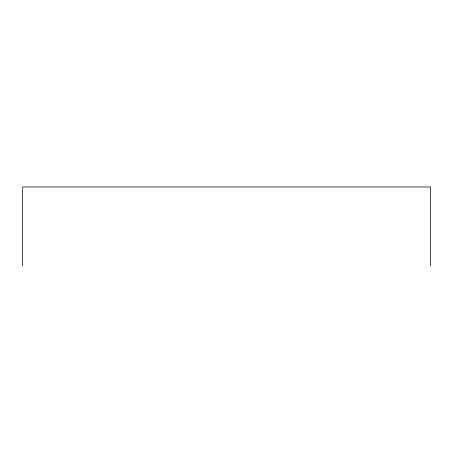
<?xml version="1.0" encoding="UTF-8"?>
<svg xmlns="http://www.w3.org/2000/svg" width="453" height="453" viewBox="0 0 453 453"><rect width="100%" height="100%" fill="white"/><g stroke="black" fill="none" stroke-linecap="round" stroke-linejoin="round"><path stroke-width="0.68" d="M430.35 266.041L430.35 186.959L22.65 186.959L22.65 266.041"/></g></svg>
